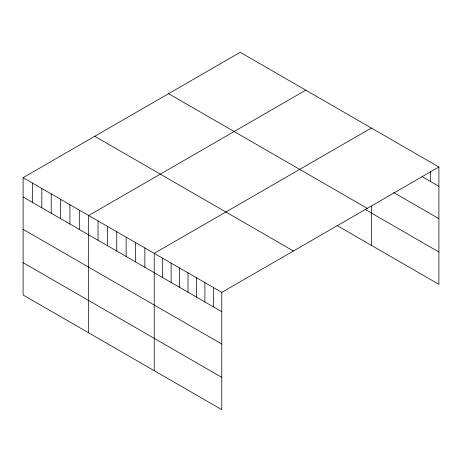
<?xml version="1.0" encoding="UTF-8"?>
<svg xmlns="http://www.w3.org/2000/svg" width="462" height="462" viewBox="0 0 462 462"><rect width="100%" height="100%" fill="white"/><g stroke="black" fill="none" stroke-linecap="round" stroke-linejoin="round"><path stroke-width="0.69" d="M23.1 177.662L221.783 292.371L221.783 409.69L23.1 294.981L23.1 177.662L240.217 52.31L438.9 167.019L438.9 284.338L337.006 225.508M305.786 90.159L88.664 215.517L88.664 332.836M371.35 128.014L154.227 253.367L154.227 370.691M221.783 292.371L438.9 167.019M422.014 176.594L438.9 186.342M393.664 192.567L438.9 218.682M168.572 93.676L367.25 208.385M365.101 209.396L438.9 251.998M94.75 136.296L293.428 251.005M23.1 196.991L221.783 311.694M23.1 229.325L221.783 344.034M23.1 262.647L221.783 377.356M430.457 171.448L430.457 181.468M371.35 206.058L371.35 245.339M213.34 287.491L213.34 306.82M204.891 282.617L204.891 301.946M196.448 277.743L196.448 297.072M188.005 272.869L188.005 292.198M179.562 267.995L179.562 287.324M171.119 263.121L171.119 282.444M162.676 258.241L162.676 277.57M144.866 247.961L144.866 267.29M135.499 242.55L135.499 261.879M126.132 237.145L126.132 256.474M116.765 231.739L116.765 251.068M107.398 226.328L107.398 245.657M98.031 220.923L98.031 240.252M79.297 210.106L79.297 229.435M69.929 204.701L69.929 224.03M60.568 199.289L60.568 218.618M51.201 193.884L51.201 213.213M41.834 188.479L41.834 207.802M32.467 183.067L32.467 202.396"/></g></svg>
